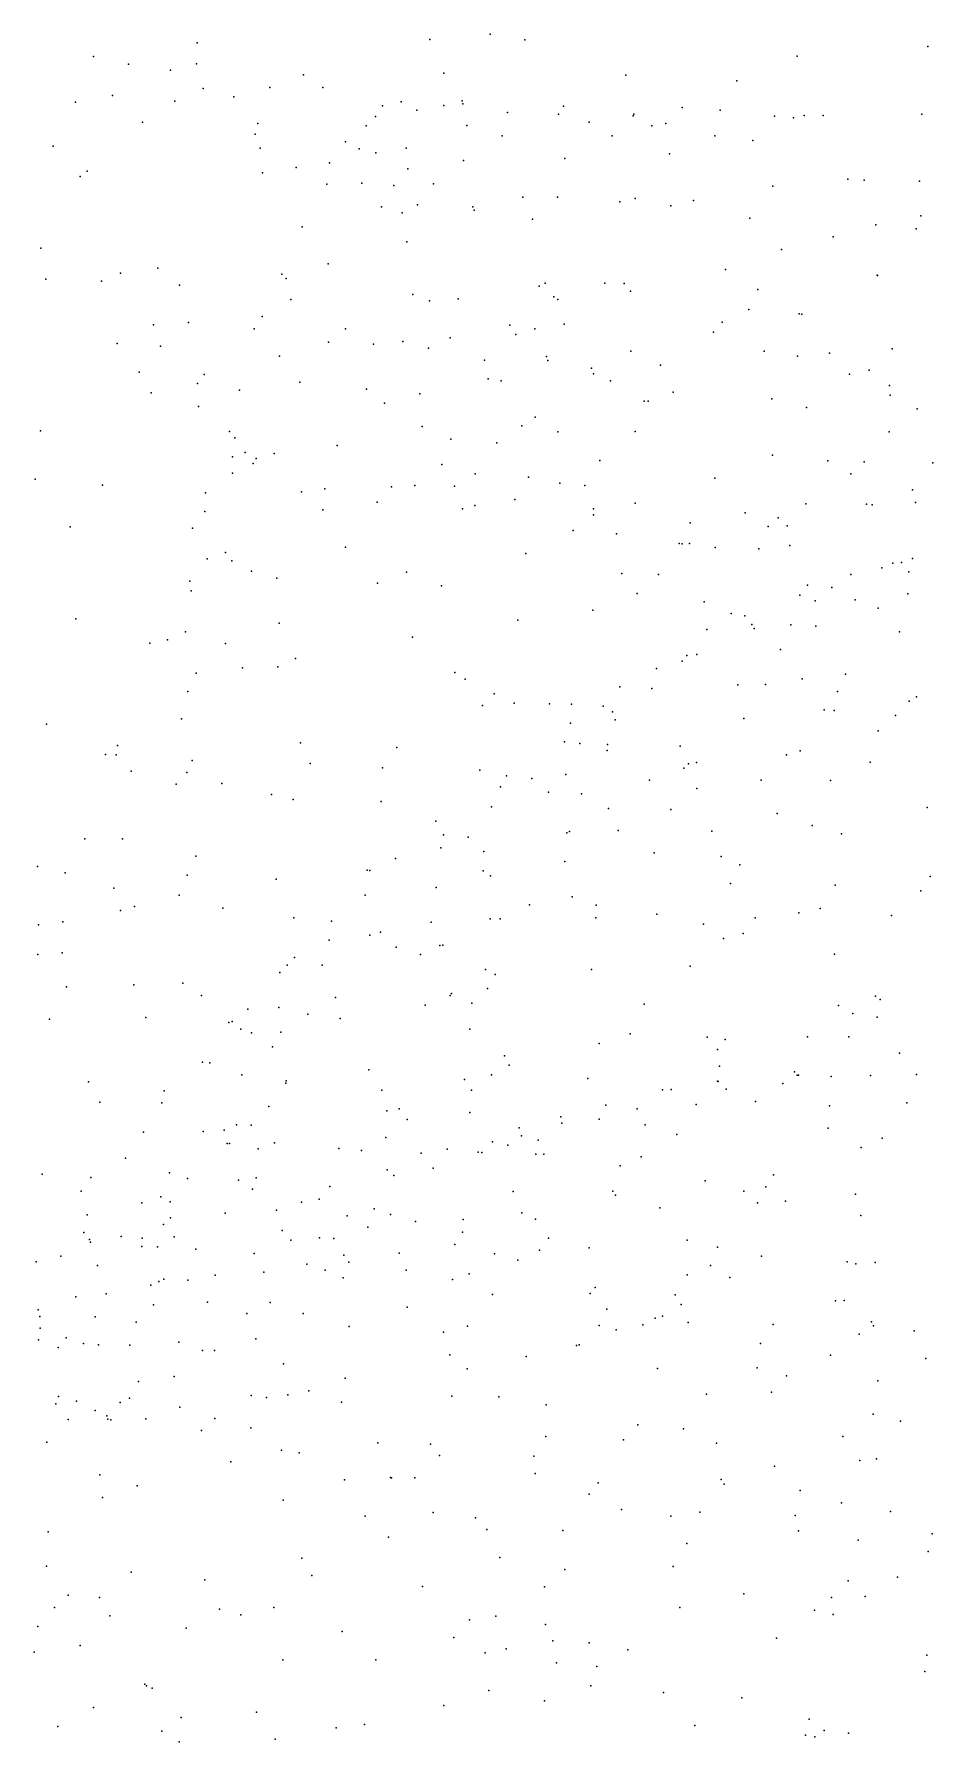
# Model space of a CAD drawing. Header units: metres. Extents: x -25 to 25, y -27.7 to 27.8.
# Drawn here: x -6.156 to -5.451, y -1.329 to 0.009 of the extents above; entities that cross this region are included whole.
import ezdxf

# ---------------------------------------------------------------- set-up
doc = ezdxf.new("R2010")
doc.units = ezdxf.units.M

msp = doc.modelspace()

# ---------------------------------------------------------------- linework, layer by layer
for p in [(-6.0283, 0.0026, 25.343), (-5.8457, 0.005, -5.5853), (-5.7984, 0.0093, 5.477), (-5.7713, 0.0049, -5.2984), (-6.1095, -0.0081, -9.9204), (-5.5575, -0.008, 27.2898), (-5.4551, -0.0004, 27.2224), (-6.0822, -0.0142, 27.38), (-6.0492, -0.019, 27.5762), (-6.0287, -0.014, -10.1805), (-5.9447, -0.0226, 25.4727), (-5.8348, -0.0214, -5.4524), (-5.6919, -0.0229, 28.7319), (-6.0947, -0.0389, -21.3199), (-6.0236, -0.0333, 28.608), (-5.9994, -0.0398, -23.5254), (-5.9712, -0.0325, -10.5698), (-5.9297, -0.0324, -11.2141), (-5.6049, -0.0274, -9.261), (-6.1236, -0.0439, 28.5301), (-6.0457, -0.0433, -7.4248), (-5.8829, -0.047, -5.6847), (-5.8681, -0.0437, -7.5933), (-5.856, -0.0503, -5.8802), (-5.8347, -0.0466, -5.3745), (-5.8204, -0.0429, -5.9726), (-5.8198, -0.0452, 28.6736), (-5.7848, -0.0521, -6.0453), (-5.7449, -0.0533, -5.1615), (-5.7408, -0.0471, 4.8886), (-5.6857, -0.0534, -7.8473), (-5.6478, -0.0482, -6.2056), (-5.6181, -0.0504, -4.9759), (-5.4599, -0.0533, 27.0033), (-6.071, -0.0596, -13.1238), (-5.9807, -0.0607, -10.9722), (-5.8956, -0.0627, 4.8876), (-5.8884, -0.0553, -5.5769), (-5.8166, -0.0623, -12.8677), (-5.7207, -0.0598, -11.9001), (-5.6862, -0.0548, -23.8123), (-5.6716, -0.0627, 25.1164), (-5.6606, -0.0607, 27.3833), (-5.5754, -0.055, 0.8904), (-5.5605, -0.0562, -4.9079), (-5.5522, -0.0546, -8.4816), (-5.5372, -0.0544, -8.9931), (-6.1411, -0.0784, 5.5993), (-5.9828, -0.0692, -10.7895), (-5.9789, -0.0801, -0.7142), (-5.912, -0.0751, -20.1665), (-5.8644, -0.0801, -10.4171), (-5.7889, -0.0705, -11.4789), (-5.7028, -0.0705, -6.1604), (-5.6222, -0.0705, 28.7233), (-5.5924, -0.0742, -6.2757), (-5.9245, -0.0915, -9.8594), (-5.9012, -0.0806, -5.8097), (-5.8881, -0.0838, -10.1068), (-5.8194, -0.0898, 27.4799), (-5.7398, -0.0882, -12.6472), (-5.6577, -0.0845, -9.5028), (-6.12, -0.1023, 4.8608), (-6.1145, -0.0982, 27.6986), (-5.977, -0.0993, 28.5801), (-5.9506, -0.0952, 5.5243), (-5.8631, -0.0963, 28.616), (-5.5179, -0.1045, -6.3409), (-5.505, -0.1051, 27.3404), (-5.4618, -0.106, -4.7932), (-5.9265, -0.1083, -5.7146), (-5.899, -0.1074, -5.4595), (-5.8741, -0.1094, -5.9519), (-5.8429, -0.108, -6.0246), (-5.7728, -0.1186, -9.6879), (-5.7456, -0.1185, -5.0906), (-5.6848, -0.1196, 28.6556), (-5.5766, -0.1098, -8.1595), (-5.8837, -0.126, 27.5578), (-5.8675, -0.1309, 27.361), (-5.8554, -0.1244, -23.6827), (-5.8121, -0.126, -5.2014), (-5.8111, -0.1286, -6.0853), (-5.6968, -0.1222, -6.217), (-5.6567, -0.1253, -4.9475), (-5.6389, -0.1211, -20.2539), (-5.4606, -0.1331, 17.6056), (-5.9459, -0.1417, -5.5562), (-5.7653, -0.1358, -6.1473), (-5.5947, -0.1349, 28.6742), (-5.4958, -0.1401, 26.055), (-5.4644, -0.1433, 28.738), (-6.1508, -0.1586, -23.3985), (-5.8639, -0.1536, -5.2747), (-5.57, -0.1596, -4.8363), (-5.5294, -0.1497, 1.0212), (-5.9254, -0.1708, -5.4038), (-6.1468, -0.1828, 28.3058), (-6.1032, -0.1843, -7.3959), (-6.0884, -0.1782, -0.8423), (-6.0591, -0.1742, 27.7557), (-5.9617, -0.1789, -5.8105), (-5.9583, -0.1823, 28.4931), (-5.7553, -0.186, -10.0538), (-5.7085, -0.1859, -4.9618), (-5.6934, -0.1862, -10.3968), (-5.6139, -0.1753, -6.3154), (-5.4949, -0.1796, -4.7654), (-5.4946, -0.1799, -8.6516), (-6.042, -0.1875, -13.0296), (-5.9547, -0.1988, -5.4915), (-5.859, -0.1947, -5.2102), (-5.8461, -0.1997, 27.6116), (-5.8234, -0.1982, -6.116), (-5.7601, -0.1882, 28.5686), (-5.7485, -0.1966, -6.2053), (-5.7453, -0.1987, 5.4633), (-5.6883, -0.1921, 27.5145), (-5.5886, -0.1909, 27.4562), (-5.9773, -0.212, -5.6311), (-5.5956, -0.2066, 28.6014), (-5.556, -0.21, -21.4618), (-5.5541, -0.2101, -0.4939), (-6.0625, -0.2187, 27.8484), (-6.0351, -0.2168, 25.4953), (-5.9836, -0.2218, 27.7469), (-5.9118, -0.2216, 27.6811), (-5.783, -0.2189, -5.0447), (-5.7783, -0.2261, -11.281), (-5.7634, -0.2216, 27.5881), (-5.7405, -0.2181, 27.3335), (-5.6233, -0.2244, -8.0451), (-5.6165, -0.2164, 25.8976), (-6.091, -0.2331, 28.2496), (-6.057, -0.2352, 25.1306), (-5.9252, -0.2321, -5.9788), (-5.8898, -0.2337, -6.0438), (-5.867, -0.2316, -0.6664), (-5.8468, -0.2368, -21.1705), (-5.8299, -0.2287, 4.865), (-5.6881, -0.2393, -11.5868), (-5.5834, -0.2392, -4.7815), (-5.5323, -0.2407, 4.8999), (-5.483, -0.2374, 28.6179), (-5.9637, -0.2431, -5.8744), (-5.8028, -0.2464, -6.1638), (-5.7542, -0.2434, -4.9744), (-5.7531, -0.2466, -10.7534), (-5.719, -0.2525, -14.5606), (-5.6647, -0.2503, -10.6062), (-5.5573, -0.2432, -6.3644), (-5.5011, -0.2542, 5.384), (-6.0737, -0.2558, 27.9782), (-6.0281, -0.2645, 4.838), (-6.0227, -0.2576, 28.3172), (-5.9478, -0.2636, -5.318), (-5.7999, -0.261, 27.662), (-5.7897, -0.2626, -12.5167), (-5.7174, -0.257, -4.91), (-5.7041, -0.2626, -12.0461), (-5.5167, -0.2573, -4.7175), (-5.4851, -0.2662, -14.4316), (-6.0643, -0.2719, 28.063), (-5.9949, -0.2698, -5.5648), (-5.8955, -0.2689, -5.1822), (-5.8812, -0.28, 27.7997), (-5.8536, -0.2727, -5.1043), (-5.6777, -0.2784, 27.6128), (-5.6746, -0.2784, -6.2977), (-5.6548, -0.2714, -4.8213), (-5.5774, -0.2767, 27.5664), (-5.4848, -0.2736, 0.9215), (-6.0273, -0.2826, 28.2003), (-5.7632, -0.2909, -6.2291), (-5.5503, -0.2834, 28.5045), (-5.4634, -0.2845, -4.6259), (-6.1511, -0.3017, 25.3776), (-6.0029, -0.3022, -5.7278), (-5.9987, -0.3071, -5.8138), (-5.8517, -0.2984, 28.3642), (-5.7737, -0.2977, 28.396), (-5.7454, -0.3025, -20.3874), (-5.6848, -0.3021, 28.4269), (-5.4854, -0.3026, 25.1337), (-5.9906, -0.3186, 28.1127), (-5.9679, -0.3195, 27.9993), (-5.9184, -0.3131, 27.8868), (-5.8293, -0.3081, -5.0297), (-5.7932, -0.3111, -11.0443), (-5.577, -0.3207, -8.1975), (-6.0004, -0.3221, -0.7863), (-5.9844, -0.3273, -5.3435), (-5.982, -0.3235, 27.4466), (-5.8364, -0.328, 27.8718), (-5.7124, -0.325, -4.849), (-5.5337, -0.3252, 27.6303), (-5.5052, -0.326, -6.4053), (-5.4512, -0.3269, 1.1799), (-6.1553, -0.3395, -0.8996), (-6.1024, -0.3444, -20.1347), (-6.0004, -0.3349, -5.4277), (-5.928, -0.3472, -5.1425), (-5.8757, -0.3457, 28.1534), (-5.8574, -0.3445, 27.9812), (-5.8265, -0.3452, -7.7162), (-5.8101, -0.3353, 28.2859), (-5.7684, -0.3379, -4.9075), (-5.7438, -0.3427, 27.8066), (-5.7242, -0.3446, 28.3211), (-5.6221, -0.3388, 28.3735), (-5.5156, -0.3353, 26.041), (-5.4671, -0.3479, -4.5483), (-6.0217, -0.3502, -5.6588), (-5.9465, -0.3494, -7.5887), (-5.887, -0.3576, -12.6026), (-5.8105, -0.3601, 28.0672), (-5.779, -0.3556, -12.3178), (-5.6846, -0.3585, -10.8575), (-5.5509, -0.359, -10.6362), (-5.5033, -0.3593, 28.3861), (-5.4988, -0.3597, -10.4644), (-5.4649, -0.358, -0.5741), (-6.0222, -0.365, -5.7586), (-5.9296, -0.3637, -6.0544), (-5.8202, -0.3629, -4.957), (-5.7174, -0.3628, 4.8665), (-5.7174, -0.3676, 28.2027), (-5.6415, -0.3738, 27.8407), (-5.5984, -0.366, -4.6747), (-5.5726, -0.37, 27.7677), (-6.1278, -0.3769, 25.2041), (-6.032, -0.378, -5.5941), (-5.7333, -0.3799, -12.1631), (-5.6994, -0.3824, 28.0452), (-5.5803, -0.3767, -9.9462), (-5.5656, -0.3761, 28.2715), (-6.006, -0.397, 25.5875), (-5.9118, -0.3929, -5.0711), (-5.7704, -0.3979, 5.4492), (-5.6502, -0.3899, -11.4549), (-5.6479, -0.3902, 27.9626), (-5.6421, -0.3901, -11.8559), (-5.6219, -0.3932, 28.1582), (-5.5878, -0.3943, 5.3786), (-5.5634, -0.3917, -4.5857), (-6.0203, -0.4021, -5.8186), (-6.001, -0.4036, -5.2869), (-5.9855, -0.4118, -5.9527), (-5.864, -0.4125, 25.6807), (-5.6951, -0.4136, -11.2209), (-5.6665, -0.4142, -4.7056), (-5.5156, -0.4144, -4.1291), (-5.4913, -0.409, -4.3534), (-5.4825, -0.4054, -4.1981), (-5.4758, -0.4049, -4.0417), (-5.47, -0.4123, 27.8098), (-5.4673, -0.4017, 28.3013), (-6.0339, -0.4195, -5.6943), (-6.0329, -0.4271, -5.4284), (-5.9657, -0.4171, -14.5941), (-5.8867, -0.4212, -5.0045), (-5.8367, -0.4233, -6.1869), (-5.5495, -0.4227, 28.033), (-5.5305, -0.4246, 28.1501), (-5.6831, -0.4293, -12.0106), (-5.6305, -0.4358, -4.5931), (-5.5556, -0.4306, -4.1991), (-5.5434, -0.4349, -3.9758), (-5.5121, -0.4341, 27.9115), (-5.4941, -0.4407, -23.9609), (-5.4709, -0.4296, -3.8672), (-6.1234, -0.4491, 25.4464), (-5.9639, -0.4526, -20.3504), (-5.7768, -0.4502, -6.2511), (-5.718, -0.4423, -4.7541), (-5.6094, -0.4449, -4.0383), (-5.5986, -0.4468, -4.5228), (-5.5931, -0.4534, -4.449), (-5.5626, -0.4539, -10.8496), (-5.5429, -0.4548, -3.8548), (-6.0654, -0.4681, -23.5538), (-6.0516, -0.4655, -5.6444), (-6.0374, -0.4594, -5.7527), (-6.0059, -0.4685, -5.2145), (-5.8594, -0.4635, -4.9237), (-5.6286, -0.4574, -4.1748), (-5.5914, -0.4567, -3.9193), (-5.4773, -0.4592, 25.7055), (-5.9511, -0.4802, -5.051), (-5.6441, -0.4777, -20.6841), (-5.6362, -0.477, -4.3878), (-5.5708, -0.4731, -6.4044), (-6.0291, -0.4917, -20.6997), (-5.9927, -0.4874, -5.9611), (-5.965, -0.4867, -12.537), (-5.8261, -0.4912, -20.5676), (-5.6679, -0.488, -4.564), (-5.6477, -0.4822, -4.3051), (-5.5198, -0.4924, -9.8402), (-6.0355, -0.506, -5.8251), (-5.818, -0.4965, -4.8349), (-5.7953, -0.508, 27.4235), (-5.6967, -0.5023, -4.0482), (-5.6716, -0.5036, -8.0481), (-5.6042, -0.5008, -3.8028), (-5.5825, -0.5006, -11.6713), (-5.5538, -0.4961, 25.6497), (-5.526, -0.5061, -3.7452), (-5.8044, -0.5171, 25.1473), (-5.7797, -0.5151, -4.7644), (-5.752, -0.5157, 4.8829), (-5.7345, -0.516, -4.6822), (-5.7097, -0.5176, -3.9742), (-5.7026, -0.5221, -3.904), (-5.5365, -0.5204, 5.2535), (-5.5287, -0.5209, 25.9764), (-5.4697, -0.5136, -10.0454), (-5.464, -0.5101, -3.7), (-6.1464, -0.5316, 25.3046), (-6.0404, -0.5276, -5.2733), (-5.7354, -0.5309, -6.2944), (-5.7003, -0.5283, -4.3825), (-5.5995, -0.5272, 25.9318), (-5.4806, -0.5248, 25.4233), (-6.0907, -0.5484, -5.4466), (-5.9473, -0.5463, 25.6318), (-5.7401, -0.5456, -4.2233), (-5.7282, -0.5469, -4.3032), (-5.7064, -0.5475, -3.8312), (-5.4941, -0.5369, 25.1292), (-6.1001, -0.5555, -5.5612), (-6.0917, -0.5556, -5.6359), (-6.0322, -0.5601, -5.1817), (-5.8716, -0.55, -6.1578), (-5.7067, -0.5523, -4.4852), (-5.6493, -0.549, -6.37), (-5.6367, -0.5616, 25.8512), (-5.5661, -0.5556, 25.4877), (-5.5553, -0.5525, -6.4203), (-5.5005, -0.5615, 26.0465), (-6.0799, -0.5686, -5.328), (-6.0364, -0.5695, -5.8571), (-5.9396, -0.5625, -6.0732), (-5.8829, -0.5658, -12.3703), (-5.8064, -0.5677, -6.2369), (-5.7856, -0.5721, -4.155), (-5.7657, -0.5742, -4.6414), (-5.7392, -0.5711, -4.5562), (-5.6734, -0.5755, 5.347), (-5.6464, -0.5661, 25.637), (-5.6429, -0.5627, -3.7288), (-5.5859, -0.5755, 26.0069), (-6.0446, -0.5787, 27.476), (-6.0089, -0.5783, -5.9516), (-5.97, -0.5869, -0.9857), (-5.7902, -0.5807, -3.9015), (-5.7526, -0.585, -4.4157), (-5.7269, -0.5864, -12.1317), (-5.6364, -0.5822, 25.9386), (-5.5314, -0.5757, 4.9655), (-5.9529, -0.5906, 4.8552), (-5.8838, -0.5922, -7.7608), (-5.7973, -0.5965, -4.2533), (-5.7057, -0.5978, -3.7299), (-5.6567, -0.5986, 25.5323), (-5.5733, -0.6018, -3.6186), (-5.4557, -0.5969, -3.5786), (-5.841, -0.6078, -4.0201), (-5.7362, -0.6158, 25.7609), (-5.698, -0.6151, 25.8812), (-5.6245, -0.6155, -11.9447), (-5.5459, -0.6112, 25.3673), (-6.1163, -0.6216, 25.4528), (-6.0867, -0.6216, -5.7612), (-5.8371, -0.6286, -4.7455), (-5.835, -0.6184, -4.193), (-5.8157, -0.6202, -3.8022), (-5.7382, -0.6168, -23.7852), (-5.5229, -0.6176, 26.0653), (-6.0293, -0.6352, -5.0808), (-5.8726, -0.6369, -4.0792), (-5.8035, -0.6314, -4.3733), (-5.7399, -0.6394, 25.6595), (-5.6699, -0.6326, -14.7792), (-5.6172, -0.6353, 25.4232), (-5.6027, -0.642, -0.7825), (-6.1534, -0.6432, -12.6139), (-6.1317, -0.6483, -5.3919), (-6.0361, -0.65, -5.9001), (-5.9663, -0.6532, 5.4818), (-5.8948, -0.646, -4.8226), (-5.8927, -0.6465, -6.1498), (-5.804, -0.6466, -6.2568), (-5.7981, -0.6505, -4.4786), (-5.4532, -0.651, -6.5362), (-6.0935, -0.6602, -1.1413), (-6.0423, -0.6657, -7.6271), (-5.8964, -0.6656, -3.9007), (-5.8409, -0.6596, -3.7401), (-5.734, -0.6669, 25.9691), (-5.6099, -0.6567, -3.5657), (-5.5279, -0.658, -6.4821), (-5.4606, -0.6623, -3.5188), (-6.0884, -0.6778, 25.2544), (-6.0774, -0.6746, -5.1291), (-6.008, -0.6759, -4.9787), (-5.7677, -0.6733, 4.9385), (-5.7153, -0.6735, -3.5995), (-5.6678, -0.6805, -6.3864), (-5.5562, -0.6795, 26.1718), (-5.5396, -0.6763, -11.1349), (-5.4836, -0.6816, -23.9613), (-6.1528, -0.689, -5.5649), (-6.1336, -0.6865, -5.6517), (-5.9523, -0.6835, -6.0824), (-5.9229, -0.6861, -3.9864), (-5.8844, -0.6946, -4.3177), (-5.8447, -0.6868, -4.6028), (-5.7983, -0.6844, 25.7522), (-5.7905, -0.6842, -0.9227), (-5.7155, -0.6836, 25.4859), (-5.6311, -0.6885, 26.1016), (-5.5999, -0.6957, 5.1039), (-5.5907, -0.6835, 25.3282), (-5.9247, -0.7011, -4.1574), (-5.8927, -0.697, -4.7647), (-5.8722, -0.7064, -4.6699), (-5.8379, -0.7053, -6.235), (-5.8355, -0.7049, 27.4161), (-5.6155, -0.6997, -6.4403), (-6.1531, -0.7123, -5.2966), (-6.1341, -0.711, -5.2125), (-5.9576, -0.7205, -4.0526), (-5.952, -0.7145, -4.8495), (-5.9303, -0.7205, -3.7986), (-5.853, -0.7122, -4.4863), (-5.6416, -0.7213, -8.1506), (-5.5284, -0.712, -11.5175), (-6.0778, -0.736, -5.0538), (-6.0395, -0.7347, -5.933), (-5.9635, -0.7264, -3.9323), (-5.8021, -0.7241, -7.9229), (-5.7946, -0.7278, -6.2954), (-5.7189, -0.724, 26.0572), (-6.1308, -0.7376, -5.735), (-6.0249, -0.7443, -4.9366), (-5.9198, -0.746, -6.1385), (-5.8299, -0.7443, 25.856), (-5.8288, -0.7429, 25.6479), (-5.8005, -0.7388, -3.5681), (-5.4962, -0.745, 26.2533), (-5.4926, -0.7475, 25.1849), (-6.144, -0.763, -5.1432), (-6.0685, -0.7615, -12.4903), (-5.9884, -0.7552, 25.1638), (-5.9642, -0.7538, -4.2161), (-5.9415, -0.7589, -3.714), (-5.9161, -0.7625, -4.691), (-5.8495, -0.7519, 25.7291), (-5.8127, -0.7505, 25.5408), (-5.6777, -0.7511, -6.4207), (-5.5253, -0.7523, -11.3292), (-5.514, -0.7584, -3.4275), (-5.4948, -0.7614, 26.1926), (-6.0033, -0.7655, -4.0069), (-6.0008, -0.7648, -4.0875), (-5.9939, -0.7708, -4.8591), (-5.9857, -0.7736, -3.7941), (-5.9625, -0.7732, -14.8272), (-5.8143, -0.7707, 25.9949), (-5.6887, -0.7744, -3.4736), (-5.9692, -0.7847, -4.32), (-5.7128, -0.782, 25.357), (-5.6282, -0.777, -6.5419), (-5.6201, -0.7867, 27.2907), (-5.6142, -0.779, 25.2633), (-5.5496, -0.7769, -6.6266), (-5.5171, -0.7767, -11.6645), (-5.4773, -0.7896, -6.7404), (-6.0241, -0.7966, -5.9965), (-6.0184, -0.7971, -4.1553), (-5.8937, -0.8026, -3.5764), (-5.7873, -0.7916, 25.4513), (-5.7835, -0.799, -3.4902), (-5.6186, -0.7999, -3.4112), (-6.1135, -0.8121, -5.8463), (-5.9932, -0.8066, -3.7252), (-5.9588, -0.8132, 25.6745), (-5.9583, -0.8112, -4.731), (-5.8185, -0.8103, 25.8007), (-5.7973, -0.8065, -6.331), (-5.7219, -0.8095, -6.424), (-5.6202, -0.8115, -6.8452), (-5.6196, -0.8118, -23.7973), (-5.5689, -0.8134, 25.1908), (-5.5598, -0.8042, -6.8037), (-5.5577, -0.8068, -8.2573), (-5.5566, -0.8069, -24.6858), (-5.5309, -0.808, -6.8881), (-5.5, -0.8071, -25.0006), (-5.464, -0.8064, 25.1088), (-6.1047, -0.8281, -4.9856), (-6.056, -0.8284, -3.9278), (-6.0541, -0.8192, -4.909), (-5.8833, -0.8187, -6.2174), (-5.813, -0.8185, 5.1404), (-5.6632, -0.8184, 25.0987), (-5.6565, -0.818, -6.6374), (-5.6369, -0.8298, -12.02), (-5.6132, -0.8179, -6.9286), (-5.5902, -0.8274, -7.0146), (-5.4717, -0.8284, -3.3728), (-5.9721, -0.8315, 5.4443), (-5.8794, -0.8348, 25.9212), (-5.8697, -0.8331, 25.5345), (-5.8635, -0.8417, -3.5141), (-5.8143, -0.8362, 26.0581), (-5.743, -0.8394, -6.7362), (-5.7128, -0.8412, -3.426), (-5.7077, -0.8304, -6.8254), (-5.6832, -0.8332, -6.9492), (-5.5322, -0.8308, -7.0631), (-6.0702, -0.8514, -4.0714), (-6.0236, -0.851, -4.2617), (-6.0071, -0.85, -6.0736), (-5.9975, -0.8459, -3.6597), (-5.986, -0.846, -4.3828), (-5.8803, -0.8557, -6.3115), (-5.7757, -0.8482, -6.8856), (-5.7739, -0.8543, -6.9659), (-5.7421, -0.8445, -6.6267), (-5.6768, -0.8458, -7.0619), (-5.652, -0.8533, 25.2501), (-5.5332, -0.8484, -7.1457), (-5.491, -0.8562, 26.3212), (-6.0047, -0.8603, -23.4753), (-6.003, -0.8603, -4.7634), (-5.9804, -0.8647, -12.3864), (-5.9677, -0.8599, -4.6271), (-5.9171, -0.8644, 25.7305), (-5.8993, -0.8658, 25.6154), (-5.8526, -0.868, -6.876), (-5.8321, -0.8649, -6.7747), (-5.8079, -0.8672, -6.5684), (-5.8049, -0.8675, -12.2359), (-5.7966, -0.8592, -3.4524), (-5.7845, -0.8618, -6.4727), (-5.7627, -0.8688, 25.3465), (-5.7607, -0.8578, -7.0358), (-5.7564, -0.8688, -7.1183), (-5.5075, -0.8635, -7.2113), (-6.0844, -0.8718, -4.0052), (-6.05, -0.8834, 5.1722), (-5.8793, -0.8811, -6.9928), (-5.8431, -0.8797, -7.0841), (-5.6965, -0.878, -7.2157), (-5.6799, -0.8709, 26.2221), (-6.1499, -0.8844, -5.8353), (-6.1116, -0.8871, -4.9199), (-6.0357, -0.8879, -1.2834), (-5.9959, -0.8891, -7.7709), (-5.9848, -0.8963, -6.1477), (-5.9819, -0.8874, -3.6055), (-5.9242, -0.8942, -6.9102), (-5.874, -0.8856, -6.7004), (-5.6297, -0.8897, -3.3621), (-5.5822, -0.8943, 25.17), (-5.5763, -0.8849, -7.2864), (-6.1192, -0.8977, -5.9066), (-6.0717, -0.907, -4.2023), (-6.0567, -0.9021, -4.8154), (-6.0493, -0.9062, -3.6881), (-5.9463, -0.9064, -7.1457), (-5.9325, -0.9041, -6.7995), (-5.7805, -0.8981, -7.2609), (-5.7023, -0.8977, -7.2944), (-5.7002, -0.901, -0.987), (-5.5995, -0.8979, -14.9833), (-5.5887, -0.9069, -7.3713), (-5.5668, -0.9057, -11.872), (-5.5119, -0.9001, 26.3358), (-6.1145, -0.9164, -3.8774), (-6.0492, -0.9186, -4.3047), (-6.0062, -0.915, -4.4343), (-5.9659, -0.9127, -7.2131), (-5.9107, -0.917, 25.8849), (-5.8893, -0.9117, -6.5403), (-5.8765, -0.9161, 26.0111), (-5.857, -0.9215, -3.4495), (-5.8195, -0.92, -7.3669), (-5.7736, -0.9148, -3.4032), (-5.7628, -0.9196, -7.4126), (-5.6653, -0.9109, -7.389), (-5.5077, -0.9168, -7.4147), (-6.1171, -0.9302, -4.0934), (-6.1126, -0.9358, -7.1618), (-6.0879, -0.9333, -14.9885), (-6.0713, -0.9347, -7.0675), (-6.0546, -0.9239, -6.0352), (-6.0463, -0.9336, -7.2961), (-5.9615, -0.9287, -7.372), (-5.9547, -0.9362, -6.2439), (-5.9322, -0.9344, 27.3526), (-5.9211, -0.935, -7.467), (-5.8943, -0.926, -7.3989), (-5.8202, -0.93, 25.385), (-5.7527, -0.9346, 26.1942), (-5.644, -0.9361, -24.4557), (-6.1352, -0.9487, -3.9655), (-6.112, -0.9377, -4.8606), (-6.0717, -0.9411, -6.9844), (-6.0593, -0.9413, -7.4355), (-6.0292, -0.9433, -4.7125), (-5.9835, -0.9467, -7.5812), (-5.9133, -0.9479, -6.4415), (-5.8699, -0.9463, -7.5975), (-5.8262, -0.9396, -7.5172), (-5.7951, -0.9469, -1.1046), (-5.7596, -0.9441, -7.5569), (-5.7207, -0.9422, 25.2663), (-5.6202, -0.9418, 26.2937), (-5.5857, -0.9487, -7.53), (-6.1545, -0.9531, -7.0153), (-6.1065, -0.9561, -7.5442), (-6.0142, -0.9637, -4.5524), (-5.976, -0.9612, -7.744), (-5.9421, -0.955, -6.5056), (-5.9278, -0.9598, 25.5951), (-5.9093, -0.9535, -7.6838), (-5.8644, -0.9598, -7.7429), (-5.8148, -0.9627, 26.1334), (-5.7768, -0.9518, -7.6602), (-5.644, -0.9634, -7.6389), (-5.6257, -0.956, -3.3217), (-5.5185, -0.9531, 27.0116), (-5.5115, -0.9547, -7.5336), (-5.4964, -0.9536, -11.3192), (-6.0645, -0.9716, -4.3532), (-6.0584, -0.9686, -3.6222), (-6.0545, -0.9667, -7.7528), (-6.0355, -0.9675, -6.7619), (-5.9138, -0.9657, -3.4691), (-5.828, -0.9671, -8.0159), (-5.716, -0.9732, -23.6592), (-5.6104, -0.9654, -24.248), (-6.1234, -0.9806, -6.8545), (-6.0995, -0.9782, -4.269), (-6.0624, -0.9869, -7.8329), (-6.0201, -0.9847, -6.6558), (-5.9711, -0.9851, -7.8488), (-5.8636, -0.9887, -7.8797), (-5.7965, -0.9788, -7.8176), (-5.72, -0.978, -7.7651), (-5.7069, -0.9902, 26.2548), (-5.6533, -0.979, -7.7275), (-5.6485, -0.9867, -8.2217), (-5.5275, -0.9837, 25.0789), (-5.5207, -0.9836, -11.7409), (-6.153, -0.9908, -3.8297), (-6.1516, -0.9961, -7.781), (-6.1082, -0.9962, -3.6837), (-6.0762, -1.0004, -4.729), (-5.9894, -0.9937, -6.3), (-5.945, -0.9937, 25.8325), (-5.9089, -1.0039, 26.0079), (-5.8161, -1.0036, -7.9454), (-5.7128, -1.0032, 25.0627), (-5.6786, -1.0026, 27.176), (-5.669, -0.9974, -24.8618), (-5.6633, -0.9959, 26.1403), (-5.6432, -1.0008, -7.8182), (-5.5764, -1.0022, -7.7703), (-5.4994, -1.0001, 26.5803), (-5.4978, -1.0033, -11.5815), (-6.1526, -1.0142, -4.8354), (-6.1515, -1.0051, -4.1455), (-6.1309, -1.0127, -5.9727), (-6.1175, -1.0172, 27.3905), (-6.0425, -1.0162, -6.1573), (-5.9822, -1.0135, -3.4978), (-5.8351, -1.0084, 25.3464), (-5.6997, -1.0065, -7.8797), (-5.5863, -1.0171, 26.3414), (-5.5089, -1.01, -3.2803), (-5.4658, -1.0073, -7.7018), (-6.1372, -1.0204, -4.2223), (-6.1056, -1.0182, -6.0387), (-6.081, -1.0184, -7.9499), (-6.0241, -1.0226, -12.388), (-6.0146, -1.0228, -6.3916), (-5.83, -1.0261, -8.0233), (-5.7703, -1.0274, 25.2612), (-5.7306, -1.0189, -15.2169), (-5.7286, -1.0182, -3.3251), (-5.5316, -1.0264, -7.8996), (-5.4568, -1.029, -7.8552), (-6.0463, -1.0431, -6.3172), (-5.9604, -1.0332, -8.0395), (-5.8164, -1.0371, -3.3531), (-5.6672, -1.0369, -8.0194), (-5.5889, -1.0363, -7.9984), (-5.5659, -1.0426, 26.4436), (-6.0743, -1.0469, 25.5694), (-5.9572, -1.0574, 25.6598), (-5.9407, -1.0543, -8.1151), (-5.9121, -1.0444, -3.4195), (-5.6287, -1.0569, -24.0442), (-5.5777, -1.0553, -8.0902), (-5.4944, -1.0466, -0.8684), (-6.1392, -1.0646, -4.7709), (-6.137, -1.0587, -8.0563), (-6.1229, -1.0625, -3.6609), (-6.1083, -1.0697, -6.4645), (-6.0887, -1.0634, 25.4115), (-6.0812, -1.0601, -4.6361), (-6.0418, -1.0671, 25.2309), (-5.986, -1.058, -15.355), (-5.9738, -1.0595, 25.7795), (-5.9151, -1.0632, 25.4832), (-5.8284, -1.0585, 25.9761), (-5.7915, -1.059, -8.1454), (-5.7546, -1.0654, -12.1225), (-6.1293, -1.0769, -6.1268), (-6.0992, -1.0738, -7.67), (-6.0983, -1.0764, -15.9138), (-6.096, -1.077, -6.1963), (-6.0684, -1.0762, -4.5563), (-6.0143, -1.0759, -15.6397), (-5.9861, -1.0833, -8.1792), (-5.6826, -1.0809, -3.2992), (-5.6467, -1.0842, 26.3086), (-5.4979, -1.0727, -8.1765), (-5.4767, -1.078, 26.3868), (-6.1461, -1.0945, -8.1372), (-6.0249, -1.0854, -3.5201), (-5.8864, -1.0951, -23.4335), (-5.8451, -1.096, 26.1254), (-5.7547, -1.0901, -3.3236), (-5.6939, -1.0928, -8.203), (-5.6208, -1.0954, -8.2314), (-5.5218, -1.0901, 25.0495), (-6.0017, -1.1101, 27.2814), (-5.9622, -1.1007, 25.8114), (-5.9483, -1.1029, 25.9066), (-5.8381, -1.1049, -8.2249), (-5.7641, -1.1055, -8.2247), (-5.5085, -1.109, -11.3368), (-5.4953, -1.1076, -8.2847), (-6.1047, -1.1201, -4.4404), (-5.9127, -1.124, -8.248), (-5.8766, -1.1223, -1.294), (-5.8758, -1.1224, -3.3737), (-5.8575, -1.1224, 25.3525), (-5.7632, -1.1192, 26.2344), (-5.6172, -1.1237, -8.3069), (-5.5754, -1.1134, -3.2682), (-6.0754, -1.1287, -3.5682), (-5.7207, -1.1353, -15.5682), (-5.7138, -1.1265, 25.1966), (-5.6148, -1.1274, 26.6567), (-5.5554, -1.1325, -8.3571), (-6.1024, -1.138, -4.5765), (-5.9608, -1.1399, -3.4358), (-5.843, -1.1497, -8.2935), (-5.6954, -1.1473, -8.3189), (-5.634, -1.1494, 25.1235), (-5.5228, -1.1422, -15.4434), (-5.4843, -1.1488, -3.2609), (-5.8964, -1.1527, 25.425), (-5.81, -1.1538, -3.3246), (-5.801, -1.163, -24.5623), (-5.7414, -1.1637, -3.3031), (-5.6568, -1.1526, -25.1336), (-5.5591, -1.1521, -11.7736), (-5.5566, -1.164, 26.3685), (-6.1452, -1.1649, -3.652), (-5.8782, -1.169, -12.2176), (-5.6442, -1.174, -8.3993), (-5.5098, -1.1715, -8.4799), (-5.4518, -1.1663, -11.0843), (-5.9461, -1.1855, 25.9353), (-5.7909, -1.1851, -24.7881), (-5.4548, -1.1803, 24.9981), (-6.1465, -1.1919, -8.2681), (-6.08, -1.1964, -8.2998), (-6.0222, -1.2024, -3.4801), (-5.9384, -1.199, -8.3436), (-5.7399, -1.1945, -8.3907), (-5.6548, -1.1921, -3.2722), (-5.5177, -1.2033, -1.0379), (-5.4789, -1.2003, -8.5143), (-6.1294, -1.2146, -4.5379), (-6.1048, -1.2163, -3.5794), (-5.8515, -1.2077, -8.0342), (-5.7559, -1.2079, -24.2153), (-5.5995, -1.2134, -8.4826), (-5.5308, -1.2164, -11.4569), (-5.5043, -1.2156, -3.2516), (-6.1402, -1.2241, 27.2783), (-6.0967, -1.2308, 25.439), (-6.0108, -1.2256, -8.3582), (-5.9941, -1.2299, 25.1324), (-5.9681, -1.2243, 25.7917), (-5.794, -1.2309, 26.288), (-5.6496, -1.2241, -1.1728), (-5.544, -1.2262, 25.0367), (-5.5295, -1.2297, -8.5526), (-6.1532, -1.2392, -4.3877), (-6.0368, -1.2405, -7.689), (-5.9144, -1.243, 26.0223), (-5.8145, -1.2338, -8.4151), (-5.7551, -1.2376, 26.2454), (-6.1199, -1.254, -8.346), (-5.827, -1.2476, 26.1624), (-5.786, -1.2566, -16.037), (-5.7494, -1.2503, 26.8264), (-5.7208, -1.2519, -3.285), (-5.6905, -1.2574, 25.1587), (-5.5738, -1.2483, -25.4279), (-6.1561, -1.2593, -3.6521), (-5.9611, -1.2652, 25.6806), (-5.888, -1.2652, -3.3648), (-5.8023, -1.2597, 25.27), (-5.7463, -1.2676, 26.5673), (-5.7148, -1.2703, -23.8954), (-5.456, -1.2616, -8.6342), (-6.0693, -1.2844, 25.7152), (-5.4574, -1.2744, 24.99), (-6.0679, -1.2855, -12.3065), (-6.0636, -1.2875, -3.5326), (-5.7994, -1.2893, -8.468), (-5.7558, -1.2974, -8.2525), (-5.7195, -1.2856, -8.4987), (-5.6624, -1.2908, 26.2931), (-5.6009, -1.295, -8.4717), (-6.1095, -1.3026, -3.5963), (-6.0407, -1.3105, -1.4805), (-5.9817, -1.3063, 27.1381), (-5.8348, -1.3011, -3.3292), (-5.5483, -1.3116, 25.1458), (-6.1376, -1.3174, -4.4777), (-6.056, -1.3212, -8.4225), (-5.9193, -1.3184, -8.4531), (-5.897, -1.3158, 26.1718), (-5.6379, -1.3166, -8.5955), (-5.551, -1.3243, -11.1471), (-5.5364, -1.3207, 26.3626), (-5.5173, -1.3228, -3.2582), (-6.0424, -1.3295, -16.3194), (-5.9671, -1.3273, -3.4353), (-5.5438, -1.3256, 25.0428)]:
    msp.add_point(p)

doc.saveas('drawing.dxf')
